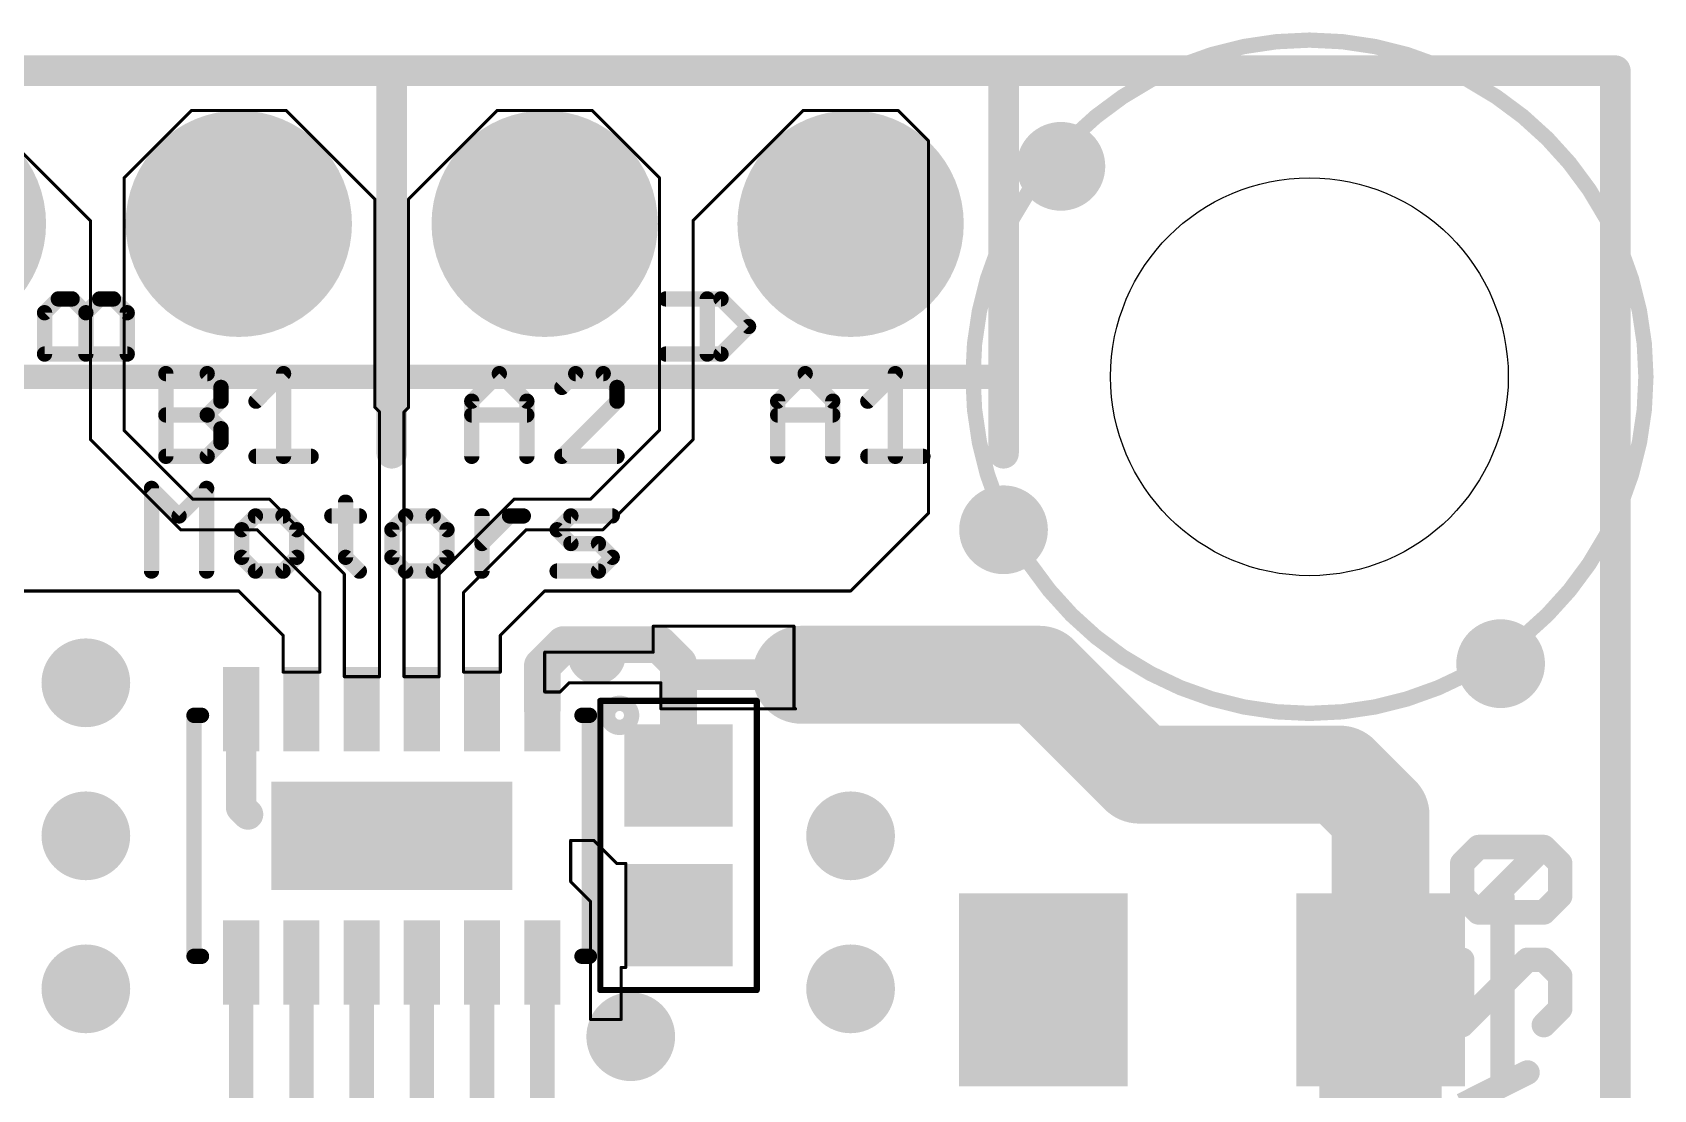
# Model space of a CAD drawing. Extents: x -0.3 to 20.6, y -0.3 to 38.4.
# Drawn here: x 7.18 to 20.64, y 29.64 to 38.42 of the extents above; entities that cross this region are included whole.
import ezdxf

# ---------------------------------------------------------------- set-up
doc = ezdxf.new("R2010")
doc.units = 0
for name, color, linetype in [('1', 12, 'CONTINUOUS'), ('16', 132, 'CONTINUOUS'), ('17', 110, 'CONTINUOUS'), ('18', 110, 'CONTINUOUS'), ('20', 53, 'CONTINUOUS'), ('21', 41, 'CONTINUOUS'), ('22', 40, 'CONTINUOUS'), ('39', 12, 'CONTINUOUS')]:
    doc.layers.add(name, color=color, linetype=linetype)

# ---------------------------------------------------------------- blocks, each defined once
blk = doc.blocks.new('RECT')
blk.add_solid([(-0.5, -0.5), (0.5, -0.5), (-0.5, 0.5), (0.5, 0.5)])
blk = doc.blocks.new('ROUNDP')
at = {"const_width": 0.5}
blk.add_lwpolyline([(0, -0.25, 1), (0, 0.25, 1), (0, -0.25)], format="xyb", dxfattribs=at)
blk = doc.blocks.new('ROUNDV')
at = {"const_width": 0.5}
blk.add_lwpolyline([(0, -0.25, 1), (0, 0.25, 1), (0, -0.25)], format="xyb", dxfattribs=at)

msp = doc.modelspace()

# ---------------------------------------------------------------- linework, layer by layer
at = {"layer": '1'}
for points, const_width in [([(20.32, 38.1), (0, 38.1)], 0.254), ([(20.32, 0), (20.32, 38.1)], 0.254), ([(7.6581, 36.8554), (6.7437, 37.7698)], 0.0254), ([(7.9375, 37.211), (8.4963, 37.7698)], 0.0254), ([(8.4963, 37.7698), (9.2837, 37.7698)], 0.0254), ([(9.2837, 37.7698), (10.0203, 37.0332)], 0.0254), ([(11.0363, 37.7698), (10.2997, 37.0332)], 0.0254), ([(11.8237, 37.7698), (11.0363, 37.7698)], 0.0254), ([(12.3825, 37.211), (11.8237, 37.7698)], 0.0254), ([(12.6619, 36.8554), (13.5763, 37.7698)], 0.0254), ([(13.5763, 37.7698), (14.3637, 37.7698)], 0.0254), ([(14.3637, 37.7698), (14.6177, 37.5158)], 0.0254), ([(14.6177, 37.5158), (14.6177, 34.4297)], 0.0254), ([(7.9375, 35.1155), (7.9375, 37.211)], 0.0254), ([(12.3825, 35.1155), (12.3825, 37.211)], 0.0254), ([(10.0203, 37.0332), (10.0203, 35.306)], 0.0254), ([(10.2997, 37.0332), (10.2997, 35.306)], 0.0254), ([(7.6581, 35.0393), (7.6581, 36.8554)], 0.0254), ([(12.6619, 35.0393), (12.6619, 36.8554)], 0.0254), ([(10.0203, 35.306), (10.0584, 35.2679)], 0.0254), ([(10.0584, 35.2679), (10.0584, 33.0708)], 0.0254), ([(10.2997, 35.306), (10.2616, 35.2679)], 0.0254), ([(10.2616, 35.2679), (10.2616, 33.0708)], 0.0254), ([(8.4074, 34.29), (7.6581, 35.0393)], 0.0254), ([(8.509, 34.544), (7.9375, 35.1155)], 0.0254), ([(11.811, 34.544), (12.3825, 35.1155)], 0.0254), ([(11.9126, 34.29), (12.6619, 35.0393)], 0.0254), ([(9.144, 34.544), (8.509, 34.544)], 0.0254), ([(9.7663, 33.9217), (9.144, 34.544)], 0.0254), ([(10.5537, 33.9217), (11.176, 34.544)], 0.0254), ([(11.176, 34.544), (11.811, 34.544)], 0.0254), ([(14.6177, 34.4297), (13.97, 33.782)], 0.0254), ([(9.0424, 34.29), (8.4074, 34.29)], 0.0254), ([(9.5631, 33.7693), (9.0424, 34.29)], 0.0254), ([(10.7569, 33.7693), (11.2776, 34.29)], 0.0254), ([(11.2776, 34.29), (11.9126, 34.29)], 0.0254), ([(9.7663, 33.0708), (9.7663, 33.9217)], 0.0254), ([(10.5537, 33.0708), (10.5537, 33.9217)], 0.0254), ([(6.35, 33.782), (8.89, 33.782)], 0.0254), ([(8.89, 33.782), (9.2583, 33.4137)], 0.0254), ([(11.43, 33.782), (11.0617, 33.4137)], 0.0254), ([(13.97, 33.782), (11.43, 33.782)], 0.0254), ([(9.5631, 33.1089), (9.5631, 33.7693)], 0.0254), ([(10.7569, 33.1089), (10.7569, 33.7693)], 0.0254), ([(9.2583, 33.4137), (9.2583, 33.1089)], 0.0254), ([(11.0617, 33.4137), (11.0617, 33.1089)], 0.0254), ([(11.41, 33.1588), (11.5888, 33.3375)], 0.3048), ([(11.5888, 33.3375), (12.3825, 33.3375)], 0.3048), ([(12.3825, 33.3375), (12.5412, 33.1788)], 0.3048), ([(12.3317, 33.4899), (13.5001, 33.4899)], 0.0254), ([(12.3317, 33.274), (12.3317, 33.4899)], 0.0254), ([(15.5385, 33.0867), (13.5604, 33.0867)], 0.8128), ([(13.5001, 33.4899), (13.5001, 32.8168)], 0.0254), ([(16.3671, 32.258), (15.5385, 33.0867)], 0.8128), ([(11.41, 32.8), (11.41, 33.1588)], 0.3048), ([(11.43, 32.9438), (11.43, 33.274)], 0.0254), ([(11.43, 33.274), (12.3317, 33.274)], 0.0254), ([(12.5412, 33.1788), (12.5412, 32.2506)], 0.3048), ([(12.6333, 33.0867), (12.5412, 33.1788)], 0.254), ([(9.2583, 33.1089), (9.5631, 33.1089)], 0.0254), ([(11.0617, 33.1089), (10.7569, 33.1089)], 0.0254), ([(13.5604, 33.0867), (12.6333, 33.0867)], 0.254), ([(10.0584, 33.0708), (9.7663, 33.0708)], 0.0254), ([(10.2616, 33.0708), (10.5537, 33.0708)], 0.0254), ([(11.6332, 33.02), (11.557, 32.9438)], 0.0254), ([(12.3952, 33.02), (11.6332, 33.02)], 0.0254), ([(12.3952, 32.8041), (12.3952, 33.02)], 0.0254), ([(8.91, 32.8), (8.91, 31.984)], 0.254), ([(11.557, 32.9438), (11.43, 32.9438)], 0.0254), ([(13.5128, 32.8041), (12.3952, 32.8041)], 0.0254), ([(13.5001, 32.8168), (13.5128, 32.8041)], 0.0254), ([(18.034, 32.258), (16.3671, 32.258)], 0.8128), ([(18.3704, 31.9216), (18.034, 32.258)], 0.8128), ([(18.3704, 30.4721), (18.3704, 31.9216)], 0.8128), ([(8.91, 31.984), (8.9662, 31.9278)], 0.254), ([(11.8364, 31.7119), (11.6459, 31.7119)], 0.0254), ([(11.6459, 31.7119), (11.6459, 31.369)], 0.0254), ([(12.0269, 31.5214), (11.8364, 31.7119)], 0.0254), ([(12.1031, 31.5214), (12.0269, 31.5214)], 0.0254), ([(12.1031, 30.6578), (12.1031, 31.5214)], 0.0254), ([(11.6459, 31.369), (11.811, 31.2039)], 0.0254), ([(11.811, 31.2039), (11.811, 30.226)], 0.0254), ([(18.3704, 30.4721), (18.3704, 28.8736)], 1.016), ([(8.91, 30.7), (8.91, 28.4788)], 0.2032), ([(9.41, 30.7), (9.41, 28.5884)], 0.2032), ([(9.91, 30.7), (9.91, 28.698)], 0.2032), ([(10.41, 30.7), (10.41, 28.8076)], 0.2032), ([(10.91, 30.7), (10.91, 28.9172)], 0.2032), ([(11.41, 30.7), (11.41, 29.0268)], 0.2032), ([(12.065, 30.226), (12.065, 30.6578)], 0.0254), ([(12.065, 30.6578), (12.1031, 30.6578)], 0.0254), ([(11.811, 30.226), (12.065, 30.226)], 0.0254)]:
    msp.add_lwpolyline(points, dxfattribs=dict(at, const_width=const_width))
for points, const_width in [([(20.3835, 38.1, 1), (20.2565, 38.1)], 0.127), ([(20.32, 38.0365, 1), (20.32, 38.1635)], 0.127), ([(8.4963, 37.7762, 1), (8.4963, 37.7635)], 0.0127), ([(8.5008, 37.7653, 1), (8.4918, 37.7743)], 0.0127), ([(9.2882, 37.7743, 1), (9.2792, 37.7653)], 0.0127), ([(9.2837, 37.7635, 1), (9.2837, 37.7762)], 0.0127), ([(11.0363, 37.7762, 1), (11.0363, 37.7635)], 0.0127), ([(11.0408, 37.7653, 1), (11.0318, 37.7743)], 0.0127), ([(11.8282, 37.7743, 1), (11.8192, 37.7653)], 0.0127), ([(11.8237, 37.7635, 1), (11.8237, 37.7762)], 0.0127), ([(13.5763, 37.7762, 1), (13.5763, 37.7635)], 0.0127), ([(13.5808, 37.7653, 1), (13.5718, 37.7743)], 0.0127), ([(14.3682, 37.7743, 1), (14.3592, 37.7653)], 0.0127), ([(14.3637, 37.7635, 1), (14.3637, 37.7762)], 0.0127), ([(14.6241, 37.5158, 1), (14.6114, 37.5158)], 0.0127), ([(14.6132, 37.5113, 1), (14.6222, 37.5203)], 0.0127), ([(7.9439, 37.211, 1), (7.9311, 37.211)], 0.0127), ([(7.933, 37.2155, 1), (7.942, 37.2065)], 0.0127), ([(12.3888, 37.211, 1), (12.3762, 37.211)], 0.0127), ([(12.378, 37.2065, 1), (12.387, 37.2155)], 0.0127), ([(10.0267, 37.0332, 1), (10.014, 37.0332)], 0.0127), ([(10.0158, 37.0287, 1), (10.0248, 37.0377)], 0.0127), ([(10.2952, 37.0377, 1), (10.3042, 37.0287)], 0.0127), ([(10.306, 37.0332, 1), (10.2934, 37.0332)], 0.0127), ([(7.6645, 36.8554, 1), (7.6517, 36.8554)], 0.0127), ([(7.6536, 36.8509, 1), (7.6626, 36.8599)], 0.0127), ([(12.6574, 36.8599, 1), (12.6664, 36.8509)], 0.0127), ([(12.6683, 36.8554, 1), (12.6556, 36.8554)], 0.0127), ([(10.0248, 35.3105, 1), (10.0158, 35.3015)], 0.0127), ([(10.014, 35.306, 1), (10.0267, 35.306)], 0.0127), ([(10.0648, 35.2679, 1), (10.0521, 35.2679)], 0.0127), ([(10.0539, 35.2634, 1), (10.0629, 35.2724)], 0.0127), ([(10.2571, 35.2724, 1), (10.2661, 35.2634)], 0.0127), ([(10.2679, 35.2679, 1), (10.2553, 35.2679)], 0.0127), ([(10.2934, 35.306, 1), (10.306, 35.306)], 0.0127), ([(10.3042, 35.3015, 1), (10.2952, 35.3105)], 0.0127), ([(7.6517, 35.0393, 1), (7.6645, 35.0393)], 0.0127), ([(7.6626, 35.0438, 1), (7.6536, 35.0348)], 0.0127), ([(7.9311, 35.1155, 1), (7.9439, 35.1155)], 0.0127), ([(7.942, 35.12, 1), (7.933, 35.111)], 0.0127), ([(12.3762, 35.1155, 1), (12.3888, 35.1155)], 0.0127), ([(12.387, 35.111, 1), (12.378, 35.12)], 0.0127), ([(12.6556, 35.0393, 1), (12.6683, 35.0393)], 0.0127), ([(12.6664, 35.0348, 1), (12.6574, 35.0438)], 0.0127), ([(8.509, 34.5504, 1), (8.509, 34.5377)], 0.0127), ([(8.5045, 34.5395, 1), (8.5135, 34.5485)], 0.0127), ([(9.1485, 34.5485, 1), (9.1395, 34.5395)], 0.0127), ([(9.144, 34.5377, 1), (9.144, 34.5504)], 0.0127), ([(11.176, 34.5504, 1), (11.176, 34.5377)], 0.0127), ([(11.1805, 34.5395, 1), (11.1715, 34.5485)], 0.0127), ([(11.8065, 34.5485, 1), (11.8155, 34.5395)], 0.0127), ([(11.811, 34.5377, 1), (11.811, 34.5504)], 0.0127), ([(14.6114, 34.4297, 1), (14.6241, 34.4297)], 0.0127), ([(14.6222, 34.4252, 1), (14.6132, 34.4342)], 0.0127), ([(8.4074, 34.2963, 1), (8.4074, 34.2837)], 0.0127), ([(8.4029, 34.2855, 1), (8.4119, 34.2945)], 0.0127), ([(9.0469, 34.2945, 1), (9.0379, 34.2855)], 0.0127), ([(9.0424, 34.2837, 1), (9.0424, 34.2963)], 0.0127), ([(11.2776, 34.2963, 1), (11.2776, 34.2837)], 0.0127), ([(11.2821, 34.2855, 1), (11.2731, 34.2945)], 0.0127), ([(11.9081, 34.2945, 1), (11.9171, 34.2855)], 0.0127), ([(11.9126, 34.2837, 1), (11.9126, 34.2963)], 0.0127), ([(9.7727, 33.9217, 1), (9.76, 33.9217)], 0.0127), ([(9.7618, 33.9172, 1), (9.7708, 33.9262)], 0.0127), ([(10.5492, 33.9262, 1), (10.5582, 33.9172)], 0.0127), ([(10.5601, 33.9217, 1), (10.5474, 33.9217)], 0.0127), ([(8.8945, 33.7865, 1), (8.8855, 33.7775)], 0.0127), ([(8.89, 33.7757, 1), (8.89, 33.7884)], 0.0127), ([(11.43, 33.7884, 1), (11.43, 33.7757)], 0.0127), ([(11.4345, 33.7775, 1), (11.4255, 33.7865)], 0.0127), ([(13.9655, 33.7865, 1), (13.9745, 33.7775)], 0.0127), ([(13.97, 33.7757, 1), (13.97, 33.7884)], 0.0127), ([(9.5694, 33.7693, 1), (9.5568, 33.7693)], 0.0127), ([(9.5586, 33.7648, 1), (9.5676, 33.7738)], 0.0127), ([(10.7524, 33.7738, 1), (10.7614, 33.7648)], 0.0127), ([(10.7632, 33.7693, 1), (10.7506, 33.7693)], 0.0127), ([(9.2646, 33.4137, 1), (9.252, 33.4137)], 0.0127), ([(9.2538, 33.4092, 1), (9.2628, 33.4182)], 0.0127), ([(11.0572, 33.4182, 1), (11.0662, 33.4092)], 0.0127), ([(11.068, 33.4137, 1), (11.0554, 33.4137)], 0.0127), ([(11.5888, 33.4137, 1), (11.5888, 33.2613)], 0.1524), ([(11.6426, 33.2836, 1), (11.5349, 33.3914)], 0.1524), ([(12.4364, 33.3914, 1), (12.3286, 33.2836)], 0.1524), ([(12.3825, 33.2613, 1), (12.3825, 33.4137)], 0.1524), ([(12.3381, 33.4899, 1), (12.3254, 33.4899)], 0.0127), ([(12.3317, 33.4962, 1), (12.3317, 33.4836)], 0.0127), ([(13.5604, 33.2899, 1), (13.5604, 32.8835)], 0.4064), ([(13.5064, 33.4899, 1), (13.4938, 33.4899)], 0.0127), ([(13.5001, 33.4836, 1), (13.5001, 33.4962)], 0.0127), ([(15.6821, 33.2304, 1), (15.3948, 32.943)], 0.4064), ([(15.5385, 32.8835, 1), (15.5385, 33.2899)], 0.4064), ([(11.4862, 33.1588, 1), (11.3338, 33.1588)], 0.1524), ([(11.3561, 33.2126, 1), (11.4639, 33.1049)], 0.1524), ([(11.4363, 33.274, 1), (11.4237, 33.274)], 0.0127), ([(11.43, 33.2803, 1), (11.43, 33.2677)], 0.0127), ([(12.3254, 33.274, 1), (12.3381, 33.274)], 0.0127), ([(12.3317, 33.2677, 1), (12.3317, 33.2803)], 0.0127), ([(12.6174, 33.1788, 1), (12.465, 33.1788)], 0.1524), ([(12.4874, 33.1249, 1), (12.5951, 33.2326)], 0.1524), ([(12.5862, 33.2237, 1), (12.4963, 33.1338)], 0.127), ([(9.2583, 33.1152, 1), (9.2583, 33.1026)], 0.0127), ([(9.252, 33.1089, 1), (9.2646, 33.1089)], 0.0127), ([(9.5568, 33.1089, 1), (9.5694, 33.1089)], 0.0127), ([(9.5631, 33.1026, 1), (9.5631, 33.1152)], 0.0127), ([(10.7569, 33.1152, 1), (10.7569, 33.1026)], 0.0127), ([(10.7506, 33.1089, 1), (10.7632, 33.1089)], 0.0127), ([(11.0554, 33.1089, 1), (11.068, 33.1089)], 0.0127), ([(11.0617, 33.1026, 1), (11.0617, 33.1152)], 0.0127), ([(12.6333, 33.1502, 1), (12.6333, 33.0232)], 0.127), ([(12.5884, 33.0418, 1), (12.6782, 33.1316)], 0.127), ([(13.5604, 33.0232, 1), (13.5604, 33.1502)], 0.127), ([(9.76, 33.0708, 1), (9.7727, 33.0708)], 0.0127), ([(9.7663, 33.0771, 1), (9.7663, 33.0645)], 0.0127), ([(10.0521, 33.0708, 1), (10.0648, 33.0708)], 0.0127), ([(10.0584, 33.0645, 1), (10.0584, 33.0771)], 0.0127), ([(10.2616, 33.0771, 1), (10.2616, 33.0645)], 0.0127), ([(10.2553, 33.0708, 1), (10.2679, 33.0708)], 0.0127), ([(10.5474, 33.0708, 1), (10.5601, 33.0708)], 0.0127), ([(10.5537, 33.0645, 1), (10.5537, 33.0771)], 0.0127), ([(11.6332, 33.0264, 1), (11.6332, 33.0137)], 0.0127), ([(11.6377, 33.0155, 1), (11.6287, 33.0245)], 0.0127), ([(12.4016, 33.02, 1), (12.3889, 33.02)], 0.0127), ([(12.3952, 33.0137, 1), (12.3952, 33.0264)], 0.0127), ([(8.9735, 32.8, 1), (8.8465, 32.8)], 0.127), ([(11.3338, 32.8, 1), (11.4862, 32.8)], 0.1524), ([(11.43, 32.9502, 1), (11.43, 32.9375)], 0.0127), ([(11.4237, 32.9438, 1), (11.4363, 32.9438)], 0.0127), ([(11.5525, 32.9483, 1), (11.5615, 32.9393)], 0.0127), ([(11.557, 32.9375, 1), (11.557, 32.9502)], 0.0127), ([(12.3952, 32.8104, 1), (12.3952, 32.7978)], 0.0127), ([(12.3889, 32.8041, 1), (12.4016, 32.8041)], 0.0127), ([(13.5046, 32.8213, 1), (13.4956, 32.8123)], 0.0127), ([(13.4938, 32.8168, 1), (13.5064, 32.8168)], 0.0127), ([(13.5083, 32.7996, 1), (13.5173, 32.8086)], 0.0127), ([(13.5128, 32.7978, 1), (13.5128, 32.8104)], 0.0127), ([(16.3671, 32.4612, 1), (16.3671, 32.0548)], 0.4064), ([(16.2234, 32.1143, 1), (16.5108, 32.4017)], 0.4064), ([(18.1777, 32.4017, 1), (17.8903, 32.1143)], 0.4064), ([(18.034, 32.0548, 1), (18.034, 32.4612)], 0.4064), ([(12.465, 32.2506, 1), (12.6174, 32.2506)], 0.1524), ([(18.5736, 31.9216, 1), (18.1672, 31.9216)], 0.4064), ([(18.2267, 31.7779, 1), (18.5141, 32.0653)], 0.4064), ([(8.9549, 32.0289, 1), (8.8651, 31.9391)], 0.127), ([(8.8465, 31.984, 1), (8.9735, 31.984)], 0.127), ([(8.9213, 31.8829, 1), (9.0111, 31.9727)], 0.127), ([(11.6459, 31.7183, 1), (11.6459, 31.7055)], 0.0127), ([(11.6523, 31.7119, 1), (11.6396, 31.7119)], 0.0127), ([(11.8409, 31.7164, 1), (11.8319, 31.7074)], 0.0127), ([(11.8364, 31.7055, 1), (11.8364, 31.7183)], 0.0127), ([(12.0269, 31.5278, 1), (12.0269, 31.515)], 0.0127), ([(12.0224, 31.5169, 1), (12.0314, 31.5259)], 0.0127), ([(12.1095, 31.5214, 1), (12.0968, 31.5214)], 0.0127), ([(12.1031, 31.515, 1), (12.1031, 31.5278)], 0.0127), ([(11.6504, 31.3735, 1), (11.6414, 31.3645)], 0.0127), ([(11.6396, 31.369, 1), (11.6523, 31.369)], 0.0127), ([(11.8173, 31.2039, 1), (11.8047, 31.2039)], 0.0127), ([(11.8065, 31.1994, 1), (11.8155, 31.2084)], 0.0127), ([(18.6244, 30.4721, 1), (18.1164, 30.4721)], 0.508), ([(8.9608, 30.7, 1), (8.8592, 30.7)], 0.1016), ([(9.4608, 30.7, 1), (9.3592, 30.7)], 0.1016), ([(9.9608, 30.7, 1), (9.8592, 30.7)], 0.1016), ([(10.4608, 30.7, 1), (10.3592, 30.7)], 0.1016), ([(10.9608, 30.7, 1), (10.8592, 30.7)], 0.1016), ([(11.4608, 30.7, 1), (11.3592, 30.7)], 0.1016), ([(12.065, 30.6642, 1), (12.065, 30.6515)], 0.0127), ([(12.0714, 30.6578, 1), (12.0587, 30.6578)], 0.0127), ([(12.0968, 30.6578, 1), (12.1095, 30.6578)], 0.0127), ([(12.1031, 30.6515, 1), (12.1031, 30.6642)], 0.0127), ([(18.1672, 30.4721, 1), (18.5736, 30.4721)], 0.4064), ([(11.811, 30.2324, 1), (11.811, 30.2197)], 0.0127), ([(11.8047, 30.226, 1), (11.8173, 30.226)], 0.0127), ([(12.0587, 30.226, 1), (12.0714, 30.226)], 0.0127), ([(12.065, 30.2197, 1), (12.065, 30.2324)], 0.0127)]:
    msp.add_lwpolyline(points, format="xyb", dxfattribs=dict(at, const_width=const_width))
at = {"layer": '16'}
for points, const_width in [([(20.32, 38.1), (0, 38.1)], 0.254), ([(20.32, 0), (20.32, 38.1)], 0.254), ([(19.184, 31.6568), (19.0484, 31.5213)], 0.2032), ([(19.7263, 31.6568), (19.184, 31.6568)], 0.2032), ([(19.184, 31.1145), (19.7263, 31.6568)], 0.2032), ([(19.8619, 31.5213), (19.7263, 31.6568)], 0.2032), ([(19.0484, 31.5213), (19.0484, 31.2501)], 0.2032), ([(19.8619, 31.2501), (19.8619, 31.5213)], 0.2032), ([(19.0484, 31.2501), (19.184, 31.1145)], 0.2032), ([(19.7263, 31.1145), (19.8619, 31.2501)], 0.2032), ([(19.184, 31.1145), (19.7263, 31.1145)], 0.2032), ([(19.0484, 30.7213), (19.0484, 30.179)], 0.2032), ([(19.0484, 30.179), (19.5907, 30.7213)], 0.2032), ([(19.5907, 30.7213), (19.7263, 30.7213)], 0.2032), ([(19.7263, 30.7213), (19.8619, 30.5857)], 0.2032), ([(19.8619, 30.5857), (19.8619, 30.3146)], 0.2032), ([(19.8619, 30.3146), (19.7263, 30.179)], 0.2032), ([(19.0484, 29.5146), (19.5907, 29.7858)], 0.2032)]:
    msp.add_lwpolyline(points, dxfattribs=dict(at, const_width=const_width))
for points, const_width in [([(20.3835, 38.1, 1), (20.2565, 38.1)], 0.127), ([(20.32, 38.0365, 1), (20.32, 38.1635)], 0.127), ([(19.184, 31.7076, 1), (19.184, 31.606)], 0.1016), ([(19.2199, 31.6209, 1), (19.1481, 31.6928)], 0.1016), ([(19.7622, 31.6928, 1), (19.6904, 31.6209)], 0.1016), ([(19.7622, 31.6209, 1), (19.6904, 31.6928)], 0.1016), ([(19.7263, 31.606, 1), (19.7263, 31.7076)], 0.1016), ([(19.0992, 31.5213, 1), (18.9976, 31.5213)], 0.1016), ([(19.0125, 31.5572, 1), (19.0843, 31.4853)], 0.1016), ([(19.9127, 31.5213, 1), (19.8111, 31.5213)], 0.1016), ([(19.826, 31.4853, 1), (19.8978, 31.5572)], 0.1016), ([(19.0843, 31.286, 1), (19.0125, 31.2142)], 0.1016), ([(18.9976, 31.2501, 1), (19.0992, 31.2501)], 0.1016), ([(19.8111, 31.2501, 1), (19.9127, 31.2501)], 0.1016), ([(19.8978, 31.2142, 1), (19.826, 31.286)], 0.1016), ([(19.184, 31.1653, 1), (19.184, 31.0637)], 0.1016), ([(19.1481, 31.1504, 1), (19.2199, 31.0786)], 0.1016), ([(19.1481, 31.0786, 1), (19.2199, 31.1504)], 0.1016), ([(19.6904, 31.1504, 1), (19.7622, 31.0786)], 0.1016), ([(19.7263, 31.0637, 1), (19.7263, 31.1653)], 0.1016), ([(19.0992, 30.7213, 1), (18.9976, 30.7213)], 0.1016), ([(19.5907, 30.7721, 1), (19.5907, 30.6705)], 0.1016), ([(19.6267, 30.6854, 1), (19.5548, 30.7572)], 0.1016), ([(19.7622, 30.7572, 1), (19.6904, 30.6854)], 0.1016), ([(19.7263, 30.6705, 1), (19.7263, 30.7721)], 0.1016), ([(19.9127, 30.5857, 1), (19.8111, 30.5857)], 0.1016), ([(19.826, 30.5498, 1), (19.8978, 30.6217)], 0.1016), ([(19.8111, 30.3146, 1), (19.9127, 30.3146)], 0.1016), ([(19.8978, 30.2787, 1), (19.826, 30.3505)], 0.1016), ([(19.0125, 30.2149, 1), (19.0843, 30.1431)], 0.1016), ([(18.9976, 30.179, 1), (19.0992, 30.179)], 0.1016), ([(19.6904, 30.2149, 1), (19.7622, 30.1431)], 0.1016), ([(19.6135, 29.7404, 1), (19.568, 29.8312)], 0.1016)]:
    msp.add_lwpolyline(points, format="xyb", dxfattribs=dict(at, const_width=const_width))
at = {"layer": '20', "const_width": 0.2032}
for points in [[(20.32, 38.1), (0, 38.1)], [(20.32, 0), (20.32, 38.1)]]:
    msp.add_lwpolyline(points, dxfattribs=at)
at = {"layer": '20', "const_width": 0.1016}
for points in [[(20.3708, 38.1, 1), (20.2692, 38.1)], [(20.32, 38.0492, 1), (20.32, 38.1508)]]:
    msp.add_lwpolyline(points, format="xyb", dxfattribs=at)
at = {"layer": '20'}
msp.add_circle((17.78, 35.56), 1.651, dxfattribs=at)
at = {"layer": '21'}
for points, const_width in [([(10.16, 37.973), (10.16, 34.925)], 0.254), ([(15.24, 37.973), (15.24, 34.925)], 0.254), ([(8.2845, 34.8996), (8.2845, 35.586)], 0.127), ([(8.2845, 35.586), (8.6277, 35.586)], 0.127), ([(8.6277, 35.586), (8.7421, 35.4716)], 0.127), ([(9.0329, 35.3572), (9.2617, 35.586)], 0.127), ([(9.2617, 35.586), (9.2617, 34.8996)], 0.127), ([(10.8245, 35.3572), (11.0533, 35.586)], 0.127), ([(11.0533, 35.586), (11.282, 35.3572)], 0.127), ([(11.6873, 35.586), (11.5729, 35.4716)], 0.127), ([(11.9161, 35.586), (11.6873, 35.586)], 0.127), ([(12.0305, 35.4716), (11.9161, 35.586)], 0.127), ([(13.3645, 35.3572), (13.5933, 35.586)], 0.127), ([(13.5933, 35.586), (13.8221, 35.3572)], 0.127), ([(14.1129, 35.3572), (14.3417, 35.586)], 0.127), ([(14.3417, 35.586), (14.3417, 34.8996)], 0.127), ([(8.7421, 35.3572), (8.6277, 35.2428)], 0.127), ([(8.7421, 35.4716), (8.7421, 35.3572)], 0.127), ([(10.8245, 34.8996), (10.8245, 35.3572)], 0.127), ([(11.282, 35.3572), (11.282, 34.8996)], 0.127), ([(11.5729, 34.8996), (12.0305, 35.3572)], 0.127), ([(12.0305, 35.3572), (12.0305, 35.4716)], 0.127), ([(13.3645, 34.8996), (13.3645, 35.3572)], 0.127), ([(13.8221, 35.3572), (13.8221, 34.8996)], 0.127), ([(8.2845, 35.2428), (8.6277, 35.2428)], 0.127), ([(8.6277, 35.2428), (8.7421, 35.1284)], 0.127), ([(10.8245, 35.2428), (11.282, 35.2428)], 0.127), ([(13.3645, 35.2428), (13.8221, 35.2428)], 0.127), ([(8.7421, 35.1284), (8.7421, 35.014)], 0.127), ([(8.7421, 35.014), (8.6277, 34.8996)], 0.127), ([(8.6277, 34.8996), (8.2845, 34.8996)], 0.127), ([(9.0329, 34.8996), (9.4905, 34.8996)], 0.127), ([(12.0305, 34.8996), (11.5729, 34.8996)], 0.127), ([(14.1129, 34.8996), (14.5705, 34.8996)], 0.127), ([(8.1654, 33.9471), (8.1654, 34.6335)], 0.127), ([(8.1654, 34.6335), (8.3942, 34.4047)], 0.127), ([(8.3942, 34.4047), (8.623, 34.6335)], 0.127), ([(8.623, 34.6335), (8.623, 33.9471)], 0.127), ([(9.0282, 34.4047), (8.9138, 34.2903)], 0.127), ([(9.257, 34.4047), (9.0282, 34.4047)], 0.127), ([(9.3714, 34.2903), (9.257, 34.4047)], 0.127), ([(9.6622, 34.4047), (9.891, 34.4047)], 0.127), ([(9.7766, 34.5191), (9.7766, 34.0615)], 0.127), ([(10.2755, 34.4047), (10.1611, 34.2903)], 0.127), ([(10.5043, 34.4047), (10.2755, 34.4047)], 0.127), ([(10.6187, 34.2903), (10.5043, 34.4047)], 0.127), ([(10.9096, 33.9471), (10.9096, 34.4047)], 0.127), ([(10.9096, 34.1759), (11.1383, 34.4047)], 0.127), ([(11.1383, 34.4047), (11.2527, 34.4047)], 0.127), ([(11.5332, 34.2903), (11.6476, 34.4047)], 0.127), ([(11.6476, 34.4047), (11.9908, 34.4047)], 0.127), ([(8.9138, 34.2903), (8.9138, 34.0615)], 0.127), ([(9.3714, 34.0615), (9.3714, 34.2903)], 0.127), ([(10.1611, 34.2903), (10.1611, 34.0615)], 0.127), ([(10.6187, 34.0615), (10.6187, 34.2903)], 0.127), ([(11.6476, 34.1759), (11.5332, 34.2903)], 0.127), ([(11.8764, 34.1759), (11.6476, 34.1759)], 0.127), ([(11.9908, 34.0615), (11.8764, 34.1759)], 0.127), ([(8.9138, 34.0615), (9.0282, 33.9471)], 0.127), ([(9.257, 33.9471), (9.3714, 34.0615)], 0.127), ([(9.7766, 34.0615), (9.891, 33.9471)], 0.127), ([(10.1611, 34.0615), (10.2755, 33.9471)], 0.127), ([(10.5043, 33.9471), (10.6187, 34.0615)], 0.127), ([(11.8764, 33.9471), (11.9908, 34.0615)], 0.127), ([(9.0282, 33.9471), (9.257, 33.9471)], 0.127), ([(10.2755, 33.9471), (10.5043, 33.9471)], 0.127), ([(11.5332, 33.9471), (11.8764, 33.9471)], 0.127), ([(8.5181, 30.75), (8.5181, 32.75)], 0.127), ([(8.5181, 32.75), (8.5806, 32.75)], 0.127), ([(11.7394, 32.75), (11.8019, 32.75)], 0.127), ([(11.8019, 32.75), (11.8019, 30.75)], 0.127), ([(19.3834, 31.2341), (19.3834, 29.7101)], 0.2032), ([(8.5806, 30.75), (8.5181, 30.75)], 0.127), ([(11.8019, 30.75), (11.7394, 30.75)], 0.127)]:
    msp.add_lwpolyline(points, dxfattribs=dict(at, const_width=const_width))
for points, const_width in [([(10.2235, 37.973, 1), (10.0965, 37.973)], 0.127), ([(15.3035, 37.973, 1), (15.1765, 37.973)], 0.127), ([(8.3162, 35.586, 1), (8.2527, 35.586)], 0.0635), ([(8.2845, 35.6177, 1), (8.2845, 35.5542)], 0.0635), ([(8.6501, 35.6084, 1), (8.6052, 35.5635)], 0.0635), ([(8.6277, 35.5542, 1), (8.6277, 35.6177)], 0.0635), ([(9.2934, 35.586, 1), (9.2299, 35.586)], 0.0635), ([(9.2841, 35.5635, 1), (9.2392, 35.6084)], 0.0635), ([(11.0757, 35.6084, 1), (11.0308, 35.5635)], 0.0635), ([(11.0757, 35.5635, 1), (11.0308, 35.6084)], 0.0635), ([(11.6873, 35.6177, 1), (11.6873, 35.5542)], 0.0635), ([(11.7097, 35.5635, 1), (11.6648, 35.6084)], 0.0635), ([(11.9385, 35.6084, 1), (11.8936, 35.5635)], 0.0635), ([(11.9161, 35.5542, 1), (11.9161, 35.6177)], 0.0635), ([(13.6157, 35.6084, 1), (13.5708, 35.5635)], 0.0635), ([(13.6157, 35.5635, 1), (13.5708, 35.6084)], 0.0635), ([(14.3734, 35.586, 1), (14.3099, 35.586)], 0.0635), ([(14.3641, 35.5635, 1), (14.3192, 35.6084)], 0.0635), ([(8.7738, 35.4716, 1), (8.7103, 35.4716)], 0.0635), ([(8.7196, 35.4491, 1), (8.7645, 35.494)], 0.0635), ([(8.7645, 35.3347, 1), (8.7196, 35.3796)], 0.0635), ([(9.0104, 35.3796, 1), (9.0553, 35.3347)], 0.0635), ([(10.8562, 35.3572, 1), (10.7927, 35.3572)], 0.0635), ([(10.802, 35.3796, 1), (10.8469, 35.3347)], 0.0635), ([(11.3138, 35.3572, 1), (11.2503, 35.3572)], 0.0635), ([(11.2596, 35.3347, 1), (11.3045, 35.3796)], 0.0635), ([(11.5504, 35.494, 1), (11.5953, 35.4491)], 0.0635), ([(12.0622, 35.4716, 1), (11.9987, 35.4716)], 0.0635), ([(12.008, 35.4491, 1), (12.0529, 35.494)], 0.0635), ([(12.0529, 35.3347, 1), (12.008, 35.3796)], 0.0635), ([(13.3962, 35.3572, 1), (13.3327, 35.3572)], 0.0635), ([(13.342, 35.3796, 1), (13.3869, 35.3347)], 0.0635), ([(13.8538, 35.3572, 1), (13.7903, 35.3572)], 0.0635), ([(13.7996, 35.3347, 1), (13.8445, 35.3796)], 0.0635), ([(14.0904, 35.3796, 1), (14.1353, 35.3347)], 0.0635), ([(8.2845, 35.2745, 1), (8.2845, 35.211)], 0.0635), ([(8.6501, 35.2652, 1), (8.6052, 35.2203)], 0.0635), ([(8.6052, 35.2652, 1), (8.6501, 35.2203)], 0.0635), ([(8.6277, 35.211, 1), (8.6277, 35.2745)], 0.0635), ([(8.7103, 35.3572, 1), (8.7738, 35.3572)], 0.0635), ([(10.8245, 35.2745, 1), (10.8245, 35.211)], 0.0635), ([(11.282, 35.211, 1), (11.282, 35.2745)], 0.0635), ([(11.9987, 35.3572, 1), (12.0622, 35.3572)], 0.0635), ([(13.3645, 35.2745, 1), (13.3645, 35.211)], 0.0635), ([(13.8221, 35.211, 1), (13.8221, 35.2745)], 0.0635), ([(8.7738, 35.1284, 1), (8.7103, 35.1284)], 0.0635), ([(8.7196, 35.1059, 1), (8.7645, 35.1508)], 0.0635), ([(8.7103, 35.014, 1), (8.7738, 35.014)], 0.0635), ([(8.7645, 34.9915, 1), (8.7196, 35.0364)], 0.0635), ([(8.2845, 34.9314, 1), (8.2845, 34.8678)], 0.0635), ([(8.2527, 34.8996, 1), (8.3162, 34.8996)], 0.0635), ([(8.6052, 34.9221, 1), (8.6501, 34.8771)], 0.0635), ([(8.6277, 34.8678, 1), (8.6277, 34.9314)], 0.0635), ([(9.0329, 34.9314, 1), (9.0329, 34.8678)], 0.0635), ([(9.2299, 34.8996, 1), (9.2934, 34.8996)], 0.0635), ([(9.4905, 34.8678, 1), (9.4905, 34.9314)], 0.0635), ([(10.0965, 34.925, 1), (10.2235, 34.925)], 0.127), ([(10.7927, 34.8996, 1), (10.8562, 34.8996)], 0.0635), ([(11.2503, 34.8996, 1), (11.3138, 34.8996)], 0.0635), ([(11.5504, 34.9221, 1), (11.5953, 34.8771)], 0.0635), ([(11.5729, 34.9314, 1), (11.5729, 34.8678)], 0.0635), ([(12.0305, 34.8678, 1), (12.0305, 34.9314)], 0.0635), ([(13.3327, 34.8996, 1), (13.3962, 34.8996)], 0.0635), ([(13.7903, 34.8996, 1), (13.8538, 34.8996)], 0.0635), ([(14.1129, 34.9314, 1), (14.1129, 34.8678)], 0.0635), ([(14.3099, 34.8996, 1), (14.3734, 34.8996)], 0.0635), ([(14.5705, 34.8678, 1), (14.5705, 34.9314)], 0.0635), ([(15.1765, 34.925, 1), (15.3035, 34.925)], 0.127), ([(8.1971, 34.6335, 1), (8.1336, 34.6335)], 0.0635), ([(8.1878, 34.6559, 1), (8.1429, 34.611)], 0.0635), ([(8.6547, 34.6335, 1), (8.5912, 34.6335)], 0.0635), ([(8.6454, 34.611, 1), (8.6005, 34.6559)], 0.0635), ([(9.0282, 34.4364, 1), (9.0282, 34.3729)], 0.0635), ([(9.0506, 34.3822, 1), (9.0057, 34.4271)], 0.0635), ([(9.2794, 34.4271, 1), (9.2345, 34.3822)], 0.0635), ([(9.257, 34.3729, 1), (9.257, 34.4364)], 0.0635), ([(9.6622, 34.4364, 1), (9.6622, 34.3729)], 0.0635), ([(9.8083, 34.5191, 1), (9.7448, 34.5191)], 0.0635), ([(9.891, 34.3729, 1), (9.891, 34.4364)], 0.0635), ([(10.2755, 34.4364, 1), (10.2755, 34.3729)], 0.0635), ([(10.298, 34.3822, 1), (10.2531, 34.4271)], 0.0635), ([(10.5268, 34.4271, 1), (10.4819, 34.3822)], 0.0635), ([(10.5043, 34.3729, 1), (10.5043, 34.4364)], 0.0635), ([(10.9413, 34.4047, 1), (10.8778, 34.4047)], 0.0635), ([(11.1383, 34.4364, 1), (11.1383, 34.3729)], 0.0635), ([(11.1608, 34.3822, 1), (11.1159, 34.4271)], 0.0635), ([(11.2527, 34.3729, 1), (11.2527, 34.4364)], 0.0635), ([(11.6476, 34.4364, 1), (11.6476, 34.3729)], 0.0635), ([(11.6701, 34.3822, 1), (11.6252, 34.4271)], 0.0635), ([(11.9908, 34.3729, 1), (11.9908, 34.4364)], 0.0635), ([(8.3717, 34.4271, 1), (8.4166, 34.3822)], 0.0635), ([(8.3717, 34.3822, 1), (8.4166, 34.4271)], 0.0635), ([(8.9455, 34.2903, 1), (8.882, 34.2903)], 0.0635), ([(8.8913, 34.3127, 1), (8.9362, 34.2678)], 0.0635), ([(9.4031, 34.2903, 1), (9.3396, 34.2903)], 0.0635), ([(9.3489, 34.2678, 1), (9.3938, 34.3127)], 0.0635), ([(10.1929, 34.2903, 1), (10.1294, 34.2903)], 0.0635), ([(10.1387, 34.3127, 1), (10.1836, 34.2678)], 0.0635), ([(10.6505, 34.2903, 1), (10.587, 34.2903)], 0.0635), ([(10.5963, 34.2678, 1), (10.6412, 34.3127)], 0.0635), ([(11.5557, 34.3127, 1), (11.5108, 34.2678)], 0.0635), ([(11.5108, 34.3127, 1), (11.5557, 34.2678)], 0.0635), ([(10.8871, 34.1983, 1), (10.932, 34.1534)], 0.0635), ([(11.6476, 34.2076, 1), (11.6476, 34.1441)], 0.0635), ([(11.6252, 34.1534, 1), (11.6701, 34.1983)], 0.0635), ([(11.8989, 34.1983, 1), (11.854, 34.1534)], 0.0635), ([(11.8764, 34.1441, 1), (11.8764, 34.2076)], 0.0635), ([(8.9362, 34.0839, 1), (8.8913, 34.039)], 0.0635), ([(8.882, 34.0615, 1), (8.9455, 34.0615)], 0.0635), ([(9.3396, 34.0615, 1), (9.4031, 34.0615)], 0.0635), ([(9.3938, 34.039, 1), (9.3489, 34.0839)], 0.0635), ([(9.799, 34.0839, 1), (9.7541, 34.039)], 0.0635), ([(9.7448, 34.0615, 1), (9.8083, 34.0615)], 0.0635), ([(10.1294, 34.0615, 1), (10.1929, 34.0615)], 0.0635), ([(10.1836, 34.0839, 1), (10.1387, 34.039)], 0.0635), ([(10.587, 34.0615, 1), (10.6505, 34.0615)], 0.0635), ([(10.6412, 34.039, 1), (10.5963, 34.0839)], 0.0635), ([(12.0133, 34.039, 1), (11.9684, 34.0839)], 0.0635), ([(11.9684, 34.039, 1), (12.0133, 34.0839)], 0.0635), ([(8.1336, 33.9471, 1), (8.1971, 33.9471)], 0.0635), ([(8.5912, 33.9471, 1), (8.6547, 33.9471)], 0.0635), ([(9.0282, 33.9789, 1), (9.0282, 33.9153)], 0.0635), ([(9.0057, 33.9246, 1), (9.0506, 33.9696)], 0.0635), ([(9.2345, 33.9696, 1), (9.2794, 33.9246)], 0.0635), ([(9.257, 33.9153, 1), (9.257, 33.9789)], 0.0635), ([(9.8685, 33.9246, 1), (9.9134, 33.9696)], 0.0635), ([(10.2755, 33.9789, 1), (10.2755, 33.9153)], 0.0635), ([(10.2531, 33.9246, 1), (10.298, 33.9696)], 0.0635), ([(10.4819, 33.9696, 1), (10.5268, 33.9246)], 0.0635), ([(10.5043, 33.9153, 1), (10.5043, 33.9789)], 0.0635), ([(10.8778, 33.9471, 1), (10.9413, 33.9471)], 0.0635), ([(11.5332, 33.9789, 1), (11.5332, 33.9153)], 0.0635), ([(11.854, 33.9696, 1), (11.8989, 33.9246)], 0.0635), ([(11.8764, 33.9153, 1), (11.8764, 33.9789)], 0.0635), ([(11.8618, 33.135, 1), (11.8618, 33.3622, 1), (11.8618, 33.135)], 0.254), ([(12.0519, 32.65, 1), (12.0519, 32.85, 1), (12.0519, 32.65)], 0.127), ([(8.5499, 32.75, 1), (8.4864, 32.75)], 0.0635), ([(8.5181, 32.7818, 1), (8.5181, 32.7182)], 0.0635), ([(8.5806, 32.7182, 1), (8.5806, 32.7818)], 0.0635), ([(11.7394, 32.7818, 1), (11.7394, 32.7182)], 0.0635), ([(11.8336, 32.75, 1), (11.7701, 32.75)], 0.0635), ([(11.8019, 32.7182, 1), (11.8019, 32.7818)], 0.0635), ([(19.4342, 31.2341, 1), (19.3326, 31.2341)], 0.1016), ([(8.5181, 30.7817, 1), (8.5181, 30.7183)], 0.0635), ([(8.4864, 30.75, 1), (8.5499, 30.75)], 0.0635), ([(8.5806, 30.7183, 1), (8.5806, 30.7817)], 0.0635), ([(11.7394, 30.7817, 1), (11.7394, 30.7183)], 0.0635), ([(11.7701, 30.75, 1), (11.8336, 30.75)], 0.0635), ([(11.8019, 30.7183, 1), (11.8019, 30.7817)], 0.0635), ([(19.3326, 29.7101, 1), (19.4342, 29.7101)], 0.1016)]:
    msp.add_lwpolyline(points, format="xyb", dxfattribs=dict(at, const_width=const_width))
at = {"layer": '22'}
for points, const_width in [([(10.16, 37.973), (10.16, 36.195)], 0.254), ([(15.24, 37.973), (15.24, 36.195)], 0.254), ([(7.3915, 36.2058), (7.2771, 36.0914)], 0.127), ([(7.5059, 36.2058), (7.3915, 36.2058)], 0.127), ([(7.6203, 36.0914), (7.5059, 36.2058)], 0.127), ([(7.7347, 36.2058), (7.6203, 36.0914)], 0.127), ([(7.8491, 36.2058), (7.7347, 36.2058)], 0.127), ([(7.9635, 36.0914), (7.8491, 36.2058)], 0.127), ([(12.8941, 36.2058), (12.4365, 36.2058)], 0.127), ([(12.7797, 35.7482), (12.7797, 36.2058)], 0.127), ([(13.1229, 35.977), (12.8941, 36.2058)], 0.127), ([(7.2771, 36.0914), (7.2771, 35.7482)], 0.127), ([(7.6203, 35.7482), (7.6203, 36.0914)], 0.127), ([(7.9635, 35.7482), (7.9635, 36.0914)], 0.127), ([(12.8941, 35.7482), (13.1229, 35.977)], 0.127), ([(7.2771, 35.7482), (7.9635, 35.7482)], 0.127), ([(12.4365, 35.7482), (12.8941, 35.7482)], 0.127), ([(15.24, 35.56), (5.08, 35.56)], 0.2032)]:
    msp.add_lwpolyline(points, dxfattribs=dict(at, const_width=const_width))
for points, const_width in [([(10.2235, 37.973, 1), (10.0965, 37.973)], 0.127), ([(15.3035, 37.973, 1), (15.1765, 37.973)], 0.127), ([(7.3915, 36.2376, 1), (7.3915, 36.1741)], 0.0635), ([(7.4139, 36.1833, 1), (7.369, 36.2283)], 0.0635), ([(7.5283, 36.2283, 1), (7.4834, 36.1833)], 0.0635), ([(7.5059, 36.1741, 1), (7.5059, 36.2376)], 0.0635), ([(7.7347, 36.2376, 1), (7.7347, 36.1741)], 0.0635), ([(7.7571, 36.1833, 1), (7.7122, 36.2283)], 0.0635), ([(7.8715, 36.2283, 1), (7.8266, 36.1833)], 0.0635), ([(7.8491, 36.1741, 1), (7.8491, 36.2376)], 0.0635), ([(10.0965, 36.195, 1), (10.2235, 36.195)], 0.127), ([(12.4365, 36.2376, 1), (12.4365, 36.1741)], 0.0635), ([(12.8114, 36.2058, 1), (12.7479, 36.2058)], 0.0635), ([(12.9165, 36.2283, 1), (12.8716, 36.1833)], 0.0635), ([(12.8941, 36.1741, 1), (12.8941, 36.2376)], 0.0635), ([(15.1765, 36.195, 1), (15.3035, 36.195)], 0.127), ([(7.2546, 36.1139, 1), (7.2996, 36.0689)], 0.0635), ([(7.3089, 36.0914, 1), (7.2454, 36.0914)], 0.0635), ([(7.5978, 36.1139, 1), (7.6427, 36.0689)], 0.0635), ([(7.652, 36.0914, 1), (7.5885, 36.0914)], 0.0635), ([(7.5978, 36.0689, 1), (7.6427, 36.1139)], 0.0635), ([(7.9952, 36.0914, 1), (7.9317, 36.0914)], 0.0635), ([(7.941, 36.0689, 1), (7.9859, 36.1139)], 0.0635), ([(13.1453, 35.9546, 1), (13.1004, 35.9995)], 0.0635), ([(13.1004, 35.9546, 1), (13.1453, 35.9995)], 0.0635), ([(7.2771, 35.78, 1), (7.2771, 35.7165)], 0.0635), ([(7.9635, 35.7165, 1), (7.9635, 35.78)], 0.0635), ([(12.4365, 35.78, 1), (12.4365, 35.7165)], 0.0635), ([(12.8941, 35.7165, 1), (12.8941, 35.78)], 0.0635), ([(7.2454, 35.7482, 1), (7.3089, 35.7482)], 0.0635), ([(7.5885, 35.7482, 1), (7.652, 35.7482)], 0.0635), ([(7.9317, 35.7482, 1), (7.9952, 35.7482)], 0.0635), ([(12.7479, 35.7482, 1), (12.8114, 35.7482)], 0.0635), ([(12.8716, 35.7707, 1), (12.9165, 35.7258)], 0.0635), ([(15.24, 35.5092, 1), (15.24, 35.6108)], 0.1016)]:
    msp.add_lwpolyline(points, format="xyb", dxfattribs=dict(at, const_width=const_width))
at = {"layer": '39'}
for points, const_width in [([(17.78, 32.766, 1), (17.78, 38.354, 1), (17.78, 32.766)], 0.127), ([(11.904, 32.8706, 1), (11.8786, 32.8706)], 0.0254), ([(11.8913, 32.8833, 1), (11.8913, 32.8579)], 0.0254), ([(13.204, 32.8706, 1), (13.1785, 32.8706)], 0.0254), ([(13.1913, 32.8579, 1), (13.1913, 32.8833)], 0.0254), ([(11.8913, 30.4833, 1), (11.8913, 30.4579)], 0.0254), ([(11.8786, 30.4706, 1), (11.904, 30.4706)], 0.0254), ([(13.1785, 30.4706, 1), (13.204, 30.4706)], 0.0254), ([(13.1913, 30.4579, 1), (13.1913, 30.4833)], 0.0254)]:
    msp.add_lwpolyline(points, format="xyb", dxfattribs=dict(at, const_width=const_width))
at = {"layer": '39', "const_width": 0.0508}
for points in [[(11.8913, 30.4706), (11.8913, 32.8706)], [(11.8913, 32.8706), (13.1913, 32.8706)], [(13.1913, 32.8706), (13.1913, 30.4706)], [(13.1913, 30.4706), (11.8913, 30.4706)]]:
    msp.add_lwpolyline(points, dxfattribs=at)

# ---------------------------------------------------------------- block references
at = {"layer": '1'}
for p, xscale, yscale, rotation in [((8.91, 32.8), 0.7, 0.3, 90), ((9.41, 32.8), 0.7, 0.3, 90), ((9.91, 32.8), 0.7, 0.3, 90), ((10.41, 32.8), 0.7, 0.3, 90), ((10.91, 32.8), 0.7, 0.3, 90), ((11.41, 32.8), 0.7, 0.3, 90), ((12.5412, 32.2506), 0.85, 0.9, 270), ((10.16, 31.75), 2, 0.9, 180), ((12.5412, 31.0906), 0.85, 0.9, 270), ((15.5704, 30.4721), 1.6, 1.4, 90), ((18.3704, 30.4721), 1.6, 1.4, 90), ((8.91, 30.7), 0.7, 0.3, 270), ((9.41, 30.7), 0.7, 0.3, 270), ((9.91, 30.7), 0.7, 0.3, 270), ((10.41, 30.7), 0.7, 0.3, 270), ((10.91, 30.7), 0.7, 0.3, 270), ((11.41, 30.7), 0.7, 0.3, 270)]:
    msp.add_blockref('RECT', p, dxfattribs=dict(at, xscale=xscale, yscale=yscale, rotation=rotation))
at = {"layer": '17', "xscale": 1.8796, "yscale": 1.8796, "rotation": 270}
for p in [(6.35, 36.83), (6.35, 36.83), (8.89, 36.83), (8.89, 36.83), (11.43, 36.83), (11.43, 36.83), (13.97, 36.83), (13.97, 36.83)]:
    msp.add_blockref('ROUNDP', p, dxfattribs=at)
at = {"layer": '18', "xscale": 0.7366, "yscale": 0.7366}
for p in [(15.7163, 37.3062), (15.7163, 37.3062), (15.24, 34.29), (15.24, 34.29), (19.3675, 33.1788), (19.3675, 33.1788), (7.62, 33.02), (7.62, 33.02), (7.62, 31.75), (7.62, 31.75), (13.97, 31.75), (13.97, 31.75), (7.62, 30.48), (7.62, 30.48), (13.97, 30.48), (13.97, 30.48), (12.1444, 30.0831), (12.1444, 30.0831)]:
    msp.add_blockref('ROUNDV', p, dxfattribs=at)

doc.saveas('drawing.dxf')
